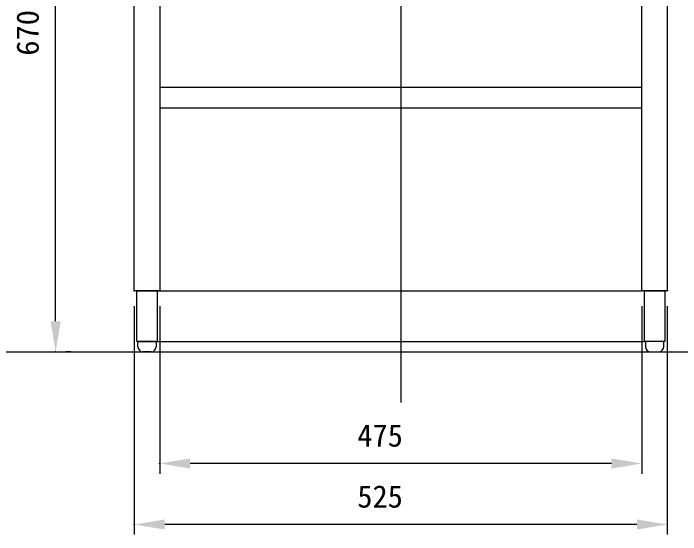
# Model space of a CAD drawing. Units: millimetres, scale not verified. Extents: x -203 to 203, y -143 to 143.
# Drawn here: x -158.2 to -92.4, y -110 to -58.7 of the extents above; entities that cross this region are included whole.
import ezdxf
from ezdxf.enums import TextEntityAlignment as Align

# ---------------------------------------------------------------- set-up
doc = ezdxf.new("R2010")
doc.units = ezdxf.units.MM
doc.header["$LTSCALE"] = 0.25
doc.header["$PDMODE"] = 32
doc.header["$PDSIZE"] = 0.05
for name, color, linetype, lineweight in [('0-2_DIMENSION_LINES$02_DIMENSI', 7, 'Continuous', 25), ('0-4_DIMENSION_LINES$03_LINES', 7, 'Continuous', 25), ('0-5_DIMENSION_LINES$01_CENTER_', 7, 'Continuous', 25)]:
    doc.layers.add(name, color=color, linetype=linetype, lineweight=lineweight)
doc.layers.add('0-3_DEFPOINTS', color=7, linetype='Continuous')
doc.styles.add('ＭＳ ゴシック', font='')
doc.styles.get('ＭＳ ゴシック').set_extended_font_data('MS Gothic')

# ---------------------------------------------------------------- blocks, each defined once
blk = doc.blocks.new('D17')
at = {"layer": '0-2_DIMENSION_LINES$02_DIMENSI'}
for p, q in [((61, 123.5), (55, 123.5)), ((56, 59.4998), (56, 120.5002)), ((57.5, 56.5), (57, 56.5))]:
    blk.add_line(p, q, dxfattribs=at)
for points in [[(56.5, 120.5002), (55.5, 120.5002), (56, 123.5)], [(55.5, 59.4998), (56.5, 59.4998), (56, 56.5)]]:
    blk.add_solid(points, dxfattribs=at)
at = {"layer": '0-3_DEFPOINTS'}
for p in [(56, 123.5), (62.5, 123.5), (56, 56.5)]:
    blk.add_point(p, dxfattribs=at)
at = {"layer": '0-2_DIMENSION_LINES$02_DIMENSI', "style": 'ＭＳ ゴシック'}
blk.add_text('670', height=2.199, rotation=90, dxfattribs=at).set_placement((55, 85.6429), align=Align.BOTTOM_LEFT)
blk = doc.blocks.new('D19')
at = {"layer": '0-2_DIMENSION_LINES$02_DIMENSI'}
for p, q in [((63.75, 61), (63.75, 38.5)), ((116.25, 61), (116.25, 38.5)), ((113.2502, 39.5), (66.7498, 39.5))]:
    blk.add_line(p, q, dxfattribs=at)
for points in [[(66.7498, 40), (66.7498, 39), (63.75, 39.5)], [(113.2502, 39), (113.2502, 40), (116.25, 39.5)]]:
    blk.add_solid(points, dxfattribs=at)
at = {"layer": '0-3_DEFPOINTS'}
for p in [(63.75, 62.5), (116.25, 62.5), (63.75, 39.5)]:
    blk.add_point(p, dxfattribs=at)
at = {"layer": '0-2_DIMENSION_LINES$02_DIMENSI', "style": 'ＭＳ ゴシック'}
blk.add_text('525', height=2.199, dxfattribs=at).set_placement((85.7143, 40.5), align=Align.BOTTOM_LEFT)
blk = doc.blocks.new('D20')
at = {"layer": '0-2_DIMENSION_LINES$02_DIMENSI'}
for p, q in [((66.25, 61), (66.25, 44.5)), ((113.75, 61), (113.75, 44.5)), ((110.7502, 45.5), (69.2498, 45.5))]:
    blk.add_line(p, q, dxfattribs=at)
for points in [[(69.2498, 46), (69.2498, 45), (66.25, 45.5)], [(110.7502, 45), (110.7502, 46), (113.75, 45.5)]]:
    blk.add_solid(points, dxfattribs=at)
at = {"layer": '0-3_DEFPOINTS'}
for p in [(66.25, 62.5), (113.75, 62.5), (66.25, 45.5)]:
    blk.add_point(p, dxfattribs=at)
at = {"layer": '0-2_DIMENSION_LINES$02_DIMENSI', "style": 'ＭＳ ゴシック'}
blk.add_text('475', height=2.199, dxfattribs=at).set_placement((85.7143, 46.5), align=Align.BOTTOM_LEFT)

msp = doc.modelspace()

# ---------------------------------------------------------------- linework, layer by layer
at = {"layer": '0-4_DIMENSION_LINES$03_LINES'}
for p, q in [((-144, -86), (-96.25, -86)), ((-145.9, -91.5), (-145.9, -91)), ((-144.1, -91), (-96, -91)), ((-94.1, -91.5), (-94.1, -91)), ((-173.725, -92), (110, -92)), ((-144.6, -92), (-145.4, -92)), ((-95.4, -92), (-94.6, -92))]:
    msp.add_line(p, q, dxfattribs=at)
for points in [[(-146.25, -25), (-143.75, -25), (-143.75, -86), (-146.25, -86)], [(-96.25, -25), (-93.75, -25), (-93.75, -86), (-96.25, -86)], [(-143.75, -68), (-96.25, -68), (-96.25, -66), (-143.75, -66)], [(-146, -86), (-144, -86), (-144, -91), (-146, -91)], [(-96, -86), (-94, -86), (-94, -91), (-96, -91)]]:
    msp.add_lwpolyline(points, close=True, dxfattribs=at)
for points in [[(-145.9, -91), (-144.1, -91), (-144.1, -91.5)], [(-94.1, -91), (-95.9, -91), (-95.9, -91.5)]]:
    msp.add_lwpolyline(points, dxfattribs=at)
for centre, start, end in [((-145.4, -91.5), 180, 270), ((-144.6, -91.5), 270, 360), ((-95.4, -91.5), 180, 270), ((-94.6, -91.5), 270, 0)]:
    msp.add_arc(centre, 0.5, start, end, dxfattribs=at)
at = {"layer": '0-5_DIMENSION_LINES$01_CENTER_'}
msp.add_line((-120, 6), (-120, -97), dxfattribs=at)

# ---------------------------------------------------------------- block references
at = {"layer": '0-2_DIMENSION_LINES$02_DIMENSI'}
for name in ['D17', 'D19', 'D20']:
    msp.add_blockref(name, (-210, -148.5), dxfattribs=at)

doc.saveas('drawing.dxf')
